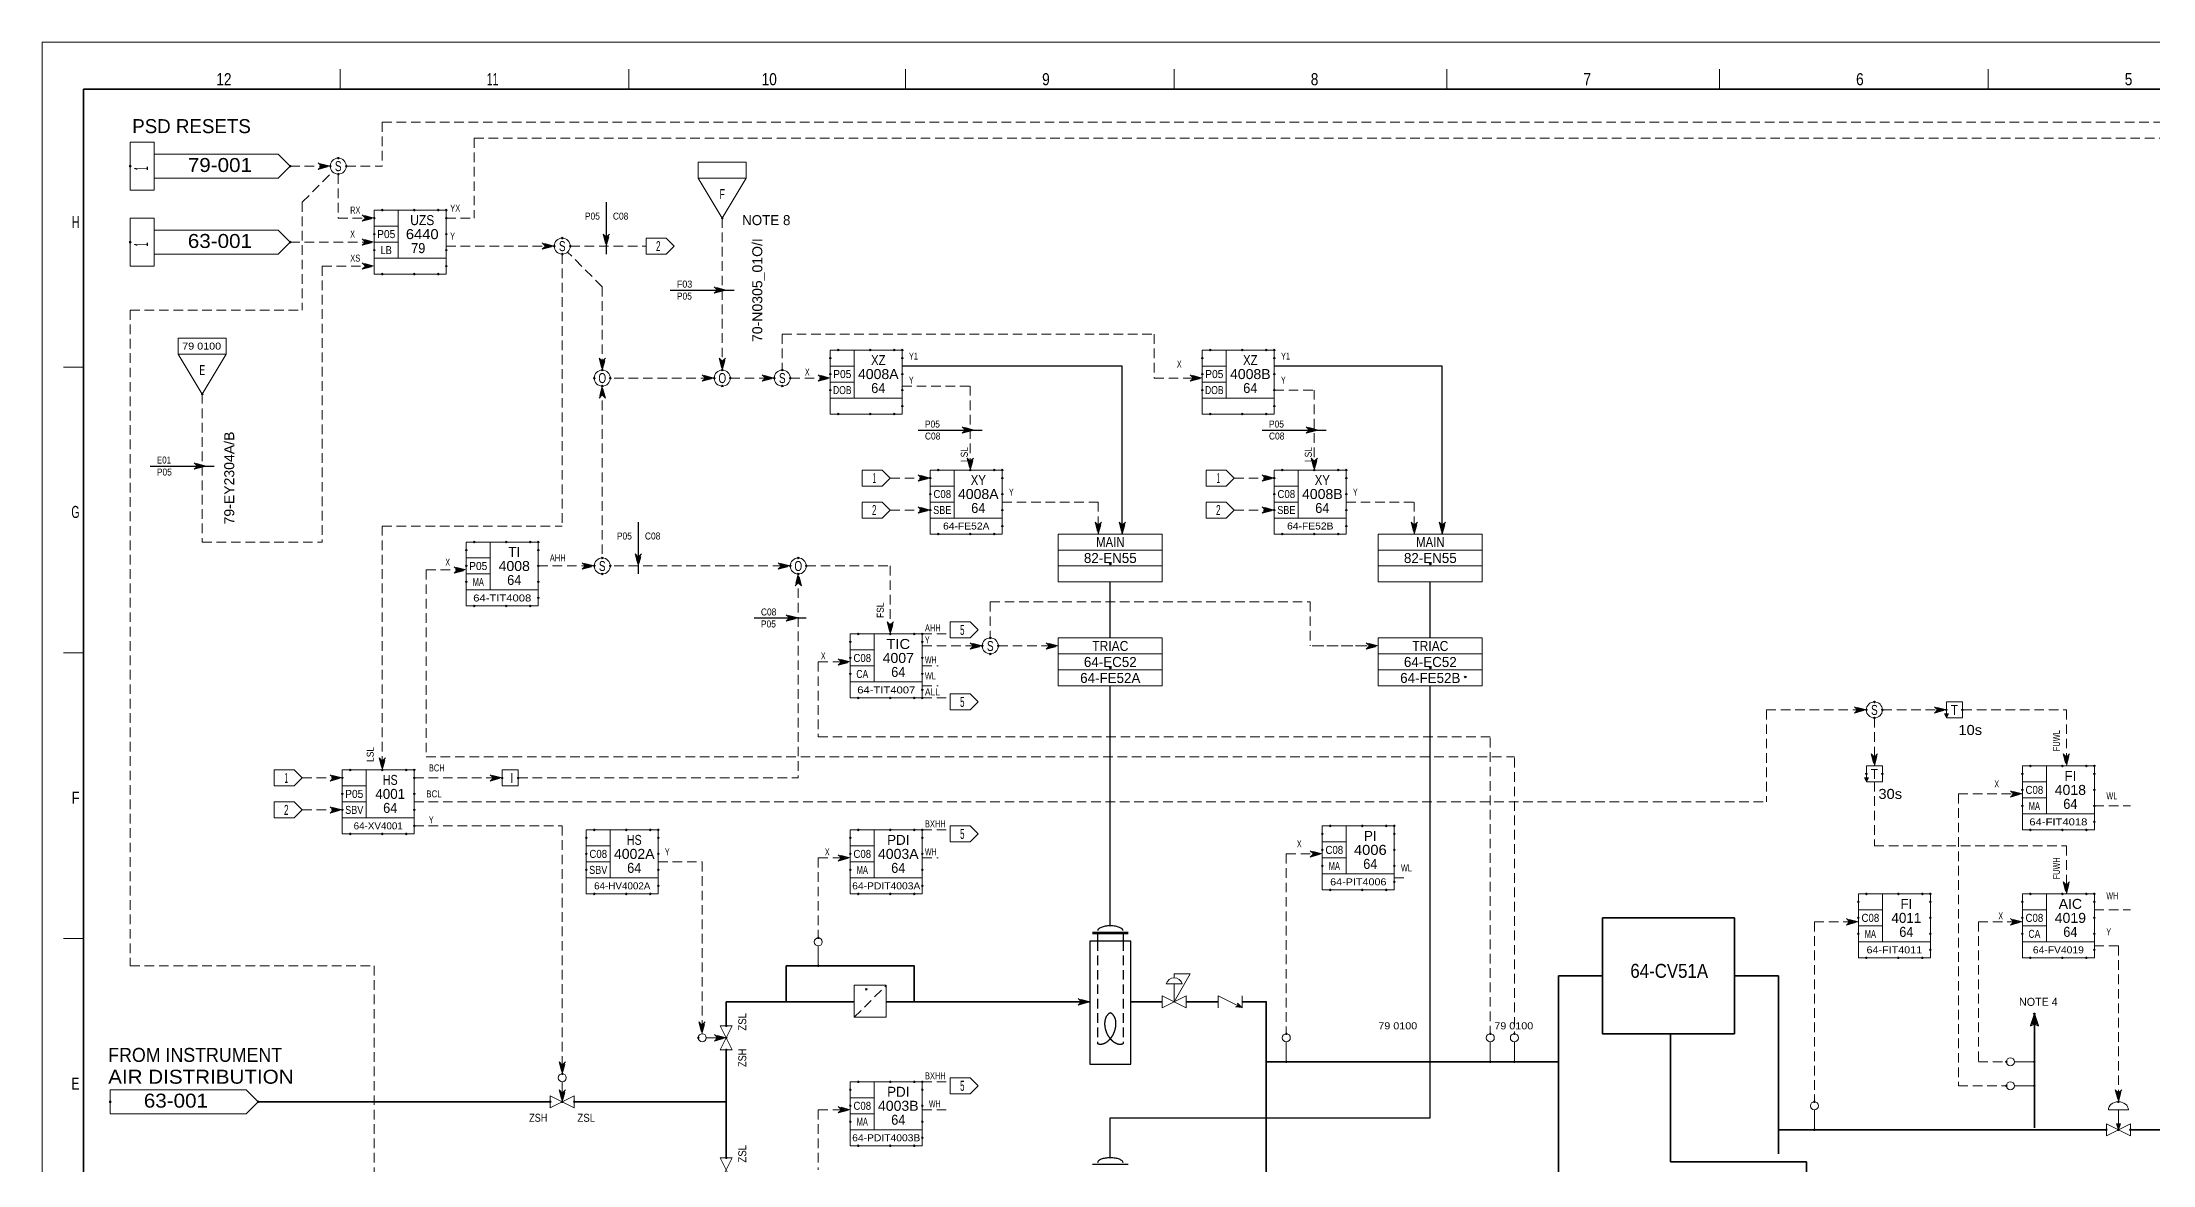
# Model space of a CAD drawing. Header units: millimetres. Extents: x 0 to 845, y 0 to 594.
# Drawn here: x 0 to 528, y 313 to 594 of the extents above; entities that cross this region are included whole.
import ezdxf
from ezdxf.enums import TextEntityAlignment as Align

# ---------------------------------------------------------------- set-up
doc = ezdxf.new("R2010")
doc.units = ezdxf.units.MM
doc.header["$LTSCALE"] = 0.8
doc.header["$PDMODE"] = 32
doc.header["$PDSIZE"] = 0.4
doc.linetypes.add('MEDIUM_DASHED', pattern=[4.5, 3, -1.5])
for name, color, linetype, lineweight in [('1', 7, 'Continuous', 13), ('12', 7, 'Continuous', 13), ('14', 7, 'MEDIUM_DASHED', 25), ('18', 7, 'Continuous', 25), ('30', 7, 'Continuous', 25), ('36', 7, 'Continuous', 25), ('4', 7, 'Continuous', 35), ('40', 7, 'Continuous', 35), ('43', 7, 'Continuous', 13), ('45', 7, 'Continuous', 13), ('46', 7, 'MEDIUM_DASHED', 13), ('47', 7, 'Continuous', 13), ('48', 7, 'Continuous', 13), ('49', 7, 'Continuous', 13), ('50', 7, 'Continuous', 13), ('53', 7, 'Continuous', 13), ('9', 7, 'Continuous', 13)]:
    doc.layers.add(name, color=color, linetype=linetype, lineweight=lineweight)
doc.layers.add('16', color=7, linetype='Continuous')

msp = doc.modelspace()

# ---------------------------------------------------------------- linework, layer by layer
at = {"layer": '1'}
for p, q in [((74.4913, 587.2614), (74.4913, 582.2276)), ((146.6543, 587.2614), (146.6543, 582.2276)), ((215.8173, 587.2614), (215.8173, 582.2276)), ((282.9756, 587.2614), (282.9756, 582.2276)), ((351.1362, 587.2614), (351.1362, 582.2276)), ((419.2969, 587.2614), (419.2969, 582.2276)), ((486.4551, 587.2614), (486.4551, 582.2276)), ((10.3331, 512.7606), (5.3213, 512.7606)), ((10.3331, 441.2795), (5.3213, 441.2795)), ((10.3331, 369.7992), (5.3213, 369.7992)), ((283, 361), (283, 360)), ((287, 361), (283, 361)), ((283, 354), (287, 361)), ((281, 358.5), (285, 358.5)), ((283, 354), (283, 358.5)), ((300, 352.5), (294, 355.5)), ((294, 355.5), (294, 352.5)), ((300, 355.5), (300, 352.5)), ((299, 353.0008), (299.8937, 352.5535))]:
    msp.add_line(p, q, dxfattribs=at)
at = {"layer": '1', "lineweight": 25}
for p, q in [((141, 554), (141, 541)), ((157, 532), (172.9472, 532)), ((219, 497), (234.9472, 497)), ((305, 497), (320.9472, 497)), ((27, 488), (42.9472, 488)), ((149, 474), (149, 461)), ((178, 450), (191, 450)), ((262.5197, 371.4), (271.4803, 371.4)), ((262.5197, 371.0803), (271.4803, 371.0803)), ((263.8, 371.0803), (263.8, 369.1598)), ((270.2, 371.0803), (270.2, 369.1598)), ((262.5197, 313.4), (271.4803, 313.4))]:
    msp.add_line(p, q, dxfattribs=at)
at = {"layer": '1', "lineweight": 35}
msp.add_lwpolyline([(829.263, 112.0142), (829.263, 582.2276), (10.3331, 582.2276), (10.3331, 10.3819)], dxfattribs=at)
at = {"layer": '1', "lineweight": 25}
msp.add_lwpolyline([(261.8803, 338.4402), (272.1197, 338.4402), (272.1197, 369.1598), (261.8803, 369.1598)], close=True, dxfattribs=at)
at = {"layer": '1'}
for points in [[(280, 352.5), (280, 355.5), (286, 352.5), (286, 355.5)], [(298.7756, 353.6701), (299, 353.0008), (298.3291, 352.7756), (299.8937, 352.5535)]]:
    msp.add_lwpolyline(points, close=True, dxfattribs=at)
for points in [[(298.9433, 353.4465), (299.6701, 352.6654), (298.6087, 352.7756)], [(298.6087, 352.7756), (299.2228, 352.889), (298.9433, 353.4465)], [(299.111, 353.2244), (299.4465, 352.7772), (298.8882, 352.7772)]]:
    msp.add_lwpolyline(points, dxfattribs=at)
at = {"layer": '1', "lineweight": 25}
for centre, radius, start, end in [((264.379, 371.7224), 0.579, 134.47215, 180.24052), ((265.5497, 370.5165), 2.2597, 111.07192, 134.23193), ((266.5392, 367.9477), 5.0125, 99.84873, 111.06972), ((267.0005, 365.2937), 7.7063, 90.00404, 99.85285), ((266.9994, 365.2941), 7.7059, 80.14692, 89.99572), ((267.4607, 367.9477), 5.0125, 68.93028, 80.15127), ((268.4501, 370.5163), 2.2599, 45.76685, 68.92686), ((269.6211, 371.7224), 0.5789, 359.76262, 45.53099), ((264.379, 313.7224), 0.579, 134.47215, 180.24052), ((265.5497, 312.5165), 2.2597, 111.07192, 134.23193), ((266.5392, 309.9477), 5.0125, 99.84873, 111.06972), ((267.0005, 307.2937), 7.7063, 90.00404, 99.85285), ((266.9994, 307.2941), 7.7059, 80.14692, 89.99572), ((267.4607, 309.9477), 5.0125, 68.93028, 80.15127), ((268.4501, 312.5163), 2.2599, 45.76685, 68.92686), ((269.6211, 313.7224), 0.5789, 359.76262, 45.53099)]:
    msp.add_arc(centre, radius, start, end, dxfattribs=at)
at = {"layer": '1'}
msp.add_arc((283, 357.9165), 2.0827, 16.2602, 163.73982, dxfattribs=at)
at = {"layer": '12'}
for p, q in [((151, 545), (151, 541)), ((151, 545), (156, 545)), ((205, 487), (205, 483)), ((205, 487), (210, 487)), ((291, 487), (291, 483)), ((291, 487), (296, 487)), ((291, 487), (291, 483)), ((291, 487), (296, 487)), ((205, 479), (205, 475)), ((205, 479), (210, 479)), ((291, 479), (291, 475)), ((291, 479), (296, 479)), ((254, 467), (280, 467)), ((334, 467), (360, 467)), ((254, 463), (280, 463)), ((334, 463), (360, 463)), ((227, 449), (227, 445)), ((227, 449), (232, 449)), ((254, 441), (280, 441)), ((334, 441), (360, 441)), ((254, 437), (280, 437)), ((334, 437), (360, 437)), ((227, 431), (227, 427)), ((227, 431), (232, 431)), ((58, 412), (58, 408)), ((58, 412), (63, 412)), ((58, 404), (58, 400)), ((58, 404), (63, 404)), ((227, 398), (227, 394)), ((227, 398), (232, 398)), ((227, 335), (227, 331)), ((227, 335), (232, 335))]:
    msp.add_line(p, q, dxfattribs=at)
for points in [[(0, 594), (841, 594), (841, 0), (0, 0)], [(254, 459), (280, 459), (280, 471), (254, 471)], [(334, 459), (360, 459), (360, 471), (334, 471)], [(254, 433), (280, 433), (280, 445), (254, 445)], [(334, 433), (360, 433), (360, 445), (334, 445)]]:
    msp.add_lwpolyline(points, close=True, dxfattribs=at)
for points in [[(151, 541), (156, 541), (158, 543), (156, 545)], [(205, 483), (210, 483), (212, 485), (210, 487)], [(291, 483), (296, 483), (298, 485), (296, 487)], [(291, 483), (296, 483), (298, 485), (296, 487)], [(205, 475), (210, 475), (212, 477), (210, 479)], [(291, 475), (296, 475), (298, 477), (296, 479)], [(227, 445), (232, 445), (234, 447), (232, 449)], [(227, 427), (232, 427), (234, 429), (232, 431)], [(58, 408), (63, 408), (65, 410), (63, 412)], [(58, 400), (63, 400), (65, 402), (63, 404)], [(227, 394), (232, 394), (234, 396), (232, 398)], [(227, 331), (232, 331), (234, 333), (232, 335)]]:
    msp.add_lwpolyline(points, dxfattribs=at)
msp.add_point((206, 357.126), dxfattribs=at)
at = {"layer": '14'}
for p, q in [((263.8, 369.1598), (263.8, 343.5598)), ((270.2, 369.1598), (270.2, 343.5598))]:
    msp.add_line(p, q, dxfattribs=at)
for centre, radius, start, end in [((270.2773, 348.5118), 4.6962, 169.58066, 186.85122), ((268.6768, 348.8066), 3.0688, 144.34582, 169.59087), ((267.7261, 349.4804), 1.9035, 112.42278, 144.14386), ((266.2739, 349.4805), 1.9034, 35.85395, 67.57504), ((265.3231, 348.8066), 3.0688, 10.40913, 35.65418), ((263.7226, 348.5118), 4.6962, 353.14878, 10.41934), ((264.5381, 345.3144), 1.9034, 247.18232, 278.9034), ((264.3471, 346.4641), 3.0688, 279.10476, 304.34981), ((271.671, 348.6792), 6.0999, 186.85074, 202.61654), ((271.6706, 348.6798), 6.0997, 202.62343, 218.38923), ((263.4294, 347.8081), 4.6962, 304.34176, 321.61231), ((270.5705, 347.8081), 4.6962, 218.38769, 235.65824), ((262.3294, 348.68), 6.0998, 321.60889, 337.37469), ((269.6528, 346.4641), 3.0688, 235.65019, 260.89524), ((262.329, 348.6789), 6.0998, 337.38559, 353.15139), ((269.4618, 345.3145), 1.9035, 261.09617, 292.81725)]:
    msp.add_arc(centre, radius, start, end, dxfattribs=at)
at = {"layer": '16'}
for p in [(267, 463.4992), (347, 463.4992), (267, 437.4992), (347, 437.4992), (355.7496, 435.2496)]:
    msp.add_point(p, dxfattribs=at)
at = {"layer": '18'}
for p, q in [((350, 513), (308, 513)), ((350, 471), (350, 513)), ((267, 445), (267, 459)), ((347, 445), (347, 459)), ((267, 373), (267, 433)), ((267, 315), (267, 325))]:
    msp.add_line(p, q, dxfattribs=at)
for points in [[(270, 471), (270, 513), (215, 513)], [(267, 315), (267, 325), (347, 325), (347, 433)]]:
    msp.add_lwpolyline(points, dxfattribs=at)
at = {"layer": '30'}
for p, q in [((498, 350), (498, 350.5)), ((498, 349.5), (498, 349))]:
    msp.add_line(p, q, dxfattribs=at)
for points in [[(498, 351), (497, 348), (498, 348.5), (499, 348)], [(497.5, 348.5), (498, 350), (498.5, 348.5), (498, 349)]]:
    msp.add_lwpolyline(points, close=True, dxfattribs=at)
for p in [(498, 351), (498, 348.5)]:
    msp.add_point(p, dxfattribs=at)
at = {"layer": '4'}
msp.add_lwpolyline([(390, 375), (423, 375), (423, 346), (390, 346)], close=True, dxfattribs=at)
at = {"layer": '40'}
for p, q in [((379, 360.5), (390, 360.5)), ((423, 360.5), (434, 360.5)), ((434, 360.5), (434, 316)), ((203, 354), (171, 354)), ((171, 354), (171, 348)), ((261.8803, 354), (211, 354)), ((272.1197, 354), (280, 354)), ((286, 354), (294, 354)), ((498, 351), (498, 322.5)), ((407, 346), (407, 314)), ((171, 342), (171, 315)), ((306, 339), (379, 339)), ((127, 329), (54, 329)), ((171, 329), (133, 329)), ((434, 322), (516, 322)), ((522, 322), (585, 322))]:
    msp.add_line(p, q, dxfattribs=at)
for points in [[(218, 354), (218, 363), (186, 363), (186, 354)], [(379, 360.5), (379, 292.5), (390, 292.5)], [(300, 354), (306, 354), (306, 296)], [(407, 314), (441, 314), (441, 245)]]:
    msp.add_lwpolyline(points, dxfattribs=at)
at = {"layer": '40', "lineweight": 13}
msp.add_lwpolyline([(203, 358.126), (211, 358.126), (211, 350.126), (203, 350.126)], close=True, dxfattribs=at)
at = {"layer": '43'}
msp.add_lwpolyline([(17, 332), (51, 332), (54, 329), (51, 326), (17, 326)], close=True, dxfattribs=at)
for p in [(17, 329), (54, 329)]:
    msp.add_point(p, dxfattribs=at)
at = {"layer": '45'}
msp.add_point((220, 430), dxfattribs=at)
at = {"layer": '46'}
for p, q in [((85, 574), (85, 563)), ((108, 570), (661.0236, 570)), ((108, 570), (108, 550)), ((62, 563), (72, 563)), ((65, 554.0008), (72.5858, 561.5858)), ((74, 561), (74, 550)), ((76, 563), (85, 563)), ((65, 554.0008), (65, 527)), ((74, 550), (82, 550)), ((101, 550), (108, 550)), ((170, 550), (170, 512)), ((62, 544), (82, 544)), ((101, 543), (128, 543)), ((130, 541), (130, 473)), ((140, 532.826), (131.3244, 541.5016)), ((132.0008, 543), (151, 543)), ((70, 538), (70, 469)), ((70, 538), (82, 538)), ((140, 532.826), (140, 512)), ((22, 527), (22, 363)), ((22, 527), (65, 527)), ((185, 521), (185, 512)), ((185, 521), (278, 521)), ((278, 521), (278, 510)), ((140, 508), (140, 465)), ((143, 510), (168, 510)), ((172, 510), (183, 510)), ((187, 510), (197, 510)), ((215, 508), (232, 508)), ((232, 508), (232, 487)), ((278, 510), (289, 510)), ((308, 507), (318, 507)), ((318, 507), (318, 487)), ((40, 506), (40, 469)), ((212, 485), (222, 485)), ((298, 485), (308, 485)), ((298, 485), (308, 485)), ((212, 477), (222, 477)), ((240, 479), (264, 479)), ((298, 477), (308, 477)), ((326, 479), (343, 479)), ((343, 479), (343, 471)), ((85, 473), (85, 412)), ((85, 473), (130, 473)), ((40, 469), (70, 469)), ((124, 463), (137, 463)), ((143, 463), (187, 463)), ((189, 461), (189, 410)), ((191, 463), (212, 463)), ((212, 463), (212, 446)), ((237, 454), (237, 445)), ((237, 454), (317, 454)), ((317, 454), (317, 443)), ((220, 446), (227, 446)), ((194, 439), (201, 439)), ((194, 439), (194, 420.2402)), ((220, 438), (224, 438)), ((317.5, 443), (332.5, 443)), ((318, 443), (333, 443)), ((220, 433), (224, 433)), ((220, 430), (227, 430)), ((431, 427), (431, 404)), ((431, 427), (456, 427)), ((480, 427), (506, 427)), ((506, 427), (506, 413)), ((194, 420.2402), (362, 420.2402)), ((362, 420), (362, 346)), ((368, 415), (368, 346)), ((65, 410), (75, 410)), ((93, 410), (113.9764, 410)), ((119, 410), (189, 410)), ((65, 402), (75, 402)), ((93, 404), (431, 404)), ((479, 406), (495, 406)), ((479, 406), (479, 333)), ((513, 403), (522.0236, 403)), ((93, 398), (130, 398)), ((130, 398), (130, 336)), ((220, 397), (227, 397)), ((311, 391), (311, 346)), ((311, 391), (319, 391)), ((154, 389), (165, 389)), ((165, 389), (165, 347)), ((194, 390), (201, 390)), ((194, 390), (194, 370)), ((220, 390), (224, 390)), ((338, 385), (341, 385)), ((513, 377), (522.0236, 377)), ((443, 374), (454, 374)), ((443, 374), (443, 329)), ((484, 374), (495, 374)), ((484, 374), (484, 339)), ((513, 368), (519, 368)), ((519.0236, 368), (519.0236, 329)), ((22, 363), (83, 363)), ((83, 363), (83, 262)), ((203, 350.126), (211, 358.126)), ((484, 339), (491, 339)), ((220, 334), (227, 334)), ((479, 333), (491, 333)), ((194, 327), (194, 312)), ((194, 327), (201, 327)), ((220, 327), (226, 327))]:
    msp.add_line(p, q, dxfattribs=at)
for points in [[(85, 574), (669.0236, 574), (669.0236, 456)], [(264, 479), (264, 471), (264.8, 474), (264, 473.2), (263.2, 474), (264, 471)], [(96, 462), (106, 462), (103, 462.8), (103.8, 462), (103, 461.2), (106, 462)], [(96, 462), (96, 415.2402), (368, 415.2402)], [(220, 443), (235, 443), (232, 443.8), (232.8, 443), (232, 442.2), (235, 443)], [(239, 443), (254, 443), (251, 443.8), (251.8, 443), (251, 442.2), (254, 443)], [(460, 427), (476, 427), (473, 427.8), (473.8, 427), (473, 426.2), (476, 427)], [(458, 425), (458, 413), (458.8, 416), (458, 415.2), (457.2, 416), (458, 413)], [(458, 409), (458, 393), (506, 393)], [(506, 393), (506, 381), (506.8, 384), (506, 383.2), (505.2, 384), (506, 381)]]:
    msp.add_lwpolyline(points, dxfattribs=at)
for points in [[(72, 563), (69, 563.8), (69.8, 563), (69, 562.2)], [(71.6, 563), (69.4, 563.6), (70, 563), (69.4, 562.4)], [(71.2, 563), (69.8, 563.4), (70.2, 563), (69.8, 562.6)], [(70.8, 563), (70.2, 563.2), (70.4, 563), (70.2, 562.8)], [(83, 550), (80, 550.8), (80.8, 550), (80, 549.2)], [(82.6, 550), (80.4, 550.6), (81, 550), (80.4, 549.4)], [(82.2, 550), (80.8, 550.4), (81.2, 550), (80.8, 549.6)], [(81.8, 550), (81.2, 550.2), (81.4, 550), (81.2, 549.8)], [(83, 544), (80, 544.8), (80.8, 544), (80, 543.2)], [(82.6, 544), (80.4, 544.6), (81, 544), (80.4, 543.4)], [(82.2, 544), (80.8, 544.4), (81.2, 544), (80.8, 543.6)], [(81.8, 544), (81.2, 544.2), (81.4, 544), (81.2, 543.8)], [(128, 543), (125, 543.8), (125.8, 543), (125, 542.2)], [(127.6, 543), (125.4, 543.6), (126, 543), (125.4, 542.4)], [(141, 543), (141.8, 546), (141, 545.2), (140.2, 546)], [(141, 543.4), (141.6, 545.6), (141, 545), (140.4, 545.6)], [(141, 543.8), (141.4, 545.2), (141, 544.8), (140.6, 545.2)], [(141, 544.2), (141.2, 544.8), (141, 544.6), (140.8, 544.8)], [(83, 538), (80, 538.8), (80.8, 538), (80, 537.2)], [(82.6, 538), (80.4, 538.6), (81, 538), (80.4, 537.4)], [(82.2, 538), (80.8, 538.4), (81.2, 538), (80.8, 537.6)], [(81.8, 538), (81.2, 538.2), (81.4, 538), (81.2, 537.8)], [(127.2, 543), (125.8, 543.4), (126.2, 543), (125.8, 542.6)], [(126.8, 543), (126.2, 543.2), (126.4, 543), (126.2, 542.8)], [(171, 532), (168, 532.8), (168.8, 532), (168, 531.2)], [(170.6, 532), (168.4, 532.6), (169, 532), (168.4, 531.4)], [(170.2, 532), (168.8, 532.4), (169.2, 532), (168.8, 531.6)], [(169.8, 532), (169.2, 532.2), (169.4, 532), (169.2, 531.8)], [(140, 512), (140.8, 515), (140, 514.2), (139.2, 515)], [(140, 512.4), (140.6, 514.6), (140, 514), (139.4, 514.6)], [(140, 512.8), (140.4, 514.2), (140, 513.8), (139.6, 514.2)], [(140, 513.2), (140.2, 513.8), (140, 513.6), (139.8, 513.8)], [(170, 512), (170.8, 515), (170, 514.2), (169.2, 515)], [(170, 512.4), (170.6, 514.6), (170, 514), (169.4, 514.6)], [(170, 512.8), (170.4, 514.2), (170, 513.8), (169.6, 514.2)], [(170, 513.2), (170.2, 513.8), (170, 513.6), (169.8, 513.8)], [(140, 508), (139.2, 505), (140, 505.8), (140.8, 505)], [(140, 507.6), (139.4, 505.4), (140, 506), (140.6, 505.4)], [(140, 507.2), (139.6, 505.8), (140, 506.2), (140.4, 505.8)], [(140, 506.8), (139.8, 506.2), (140, 506.4), (140.2, 506.2)], [(168, 510), (165, 510.8), (165.8, 510), (165, 509.2)], [(167.6, 510), (165.4, 510.6), (166, 510), (165.4, 509.4)], [(167.2, 510), (165.8, 510.4), (166.2, 510), (165.8, 509.6)], [(166.8, 510), (166.2, 510.2), (166.4, 510), (166.2, 509.8)], [(183, 510), (180, 510.8), (180.8, 510), (180, 509.2)], [(182.6, 510), (180.4, 510.6), (181, 510), (180.4, 509.4)], [(182.2, 510), (180.8, 510.4), (181.2, 510), (180.8, 509.6)], [(181.8, 510), (181.2, 510.2), (181.4, 510), (181.2, 509.8)], [(197, 510), (194, 510.8), (194.8, 510), (194, 509.2)], [(196.6, 510), (194.4, 510.6), (195, 510), (194.4, 509.4)], [(196.2, 510), (194.8, 510.4), (195.2, 510), (194.8, 509.6)], [(195.8, 510), (195.2, 510.2), (195.4, 510), (195.2, 509.8)], [(290, 510), (287, 510.8), (287.8, 510), (287, 509.2)], [(289.6, 510), (287.4, 510.6), (288, 510), (287.4, 509.4)], [(289.2, 510), (287.8, 510.4), (288.2, 510), (287.8, 509.6)], [(288.8, 510), (288.2, 510.2), (288.4, 510), (288.2, 509.8)], [(233, 497), (230, 497.8), (230.8, 497), (230, 496.2)], [(232.6, 497), (230.4, 497.6), (231, 497), (230.4, 496.4)], [(232.2, 497), (230.8, 497.4), (231.2, 497), (230.8, 496.6)], [(231.8, 497), (231.2, 497.2), (231.4, 497), (231.2, 496.8)], [(319, 497), (316, 497.8), (316.8, 497), (316, 496.2)], [(318.6, 497), (316.4, 497.6), (317, 497), (316.4, 496.4)], [(318.2, 497), (316.8, 497.4), (317.2, 497), (316.8, 496.6)], [(317.8, 497), (317.2, 497.2), (317.4, 497), (317.2, 496.8)], [(41, 488), (38, 488.8), (38.8, 488), (38, 487.2)], [(40.6, 488), (38.4, 488.6), (39, 488), (38.4, 487.4)], [(40.2, 488), (38.8, 488.4), (39.2, 488), (38.8, 487.6)], [(39.8, 488), (39.2, 488.2), (39.4, 488), (39.2, 487.8)], [(222, 485), (219, 485.8), (219.8, 485), (219, 484.2)], [(221.6, 485), (219.4, 485.6), (220, 485), (219.4, 484.4)], [(221.2, 485), (219.8, 485.4), (220.2, 485), (219.8, 484.6)], [(232, 487), (232.8, 490), (232, 489.2), (231.2, 490)], [(232, 487.4), (232.6, 489.6), (232, 489), (231.4, 489.6)], [(232, 487.8), (232.4, 489.2), (232, 488.8), (231.6, 489.2)], [(232, 488.2), (232.2, 488.8), (232, 488.6), (231.8, 488.8)], [(308, 485), (305, 485.8), (305.8, 485), (305, 484.2)], [(308, 485), (305, 485.8), (305.8, 485), (305, 484.2)], [(307.6, 485), (305.4, 485.6), (306, 485), (305.4, 484.4)], [(307.6, 485), (305.4, 485.6), (306, 485), (305.4, 484.4)], [(307.2, 485), (305.8, 485.4), (306.2, 485), (305.8, 484.6)], [(307.2, 485), (305.8, 485.4), (306.2, 485), (305.8, 484.6)], [(318, 487), (318.8, 490), (318, 489.2), (317.2, 490)], [(318, 487.4), (318.6, 489.6), (318, 489), (317.4, 489.6)], [(318, 487.8), (318.4, 489.2), (318, 488.8), (317.6, 489.2)], [(318, 488.2), (318.2, 488.8), (318, 488.6), (317.8, 488.8)], [(220.8, 485), (220.2, 485.2), (220.4, 485), (220.2, 484.8)], [(306.8, 485), (306.2, 485.2), (306.4, 485), (306.2, 484.8)], [(306.8, 485), (306.2, 485.2), (306.4, 485), (306.2, 484.8)], [(222, 477), (219, 477.8), (219.8, 477), (219, 476.2)], [(221.6, 477), (219.4, 477.6), (220, 477), (219.4, 476.4)], [(221.2, 477), (219.8, 477.4), (220.2, 477), (219.8, 476.6)], [(220.8, 477), (220.2, 477.2), (220.4, 477), (220.2, 476.8)], [(308, 477), (305, 477.8), (305.8, 477), (305, 476.2)], [(307.6, 477), (305.4, 477.6), (306, 477), (305.4, 476.4)], [(307.2, 477), (305.8, 477.4), (306.2, 477), (305.8, 476.6)], [(306.8, 477), (306.2, 477.2), (306.4, 477), (306.2, 476.8)], [(264, 471.4), (264.6, 473.6), (264, 473), (263.4, 473.6)], [(264, 471.8), (264.4, 473.2), (264, 472.8), (263.6, 473.2)], [(264, 472.2), (264.2, 472.8), (264, 472.6), (263.8, 472.8)], [(270, 471), (270.8, 474), (270, 473.2), (269.2, 474)], [(270, 471.4), (270.6, 473.6), (270, 473), (269.4, 473.6)], [(270, 471.8), (270.4, 473.2), (270, 472.8), (269.6, 473.2)], [(270, 472.2), (270.2, 472.8), (270, 472.6), (269.8, 472.8)], [(343, 471), (343.8, 474), (343, 473.2), (342.2, 474)], [(343, 471.4), (343.6, 473.6), (343, 473), (342.4, 473.6)], [(343, 471.8), (343.4, 473.2), (343, 472.8), (342.6, 473.2)], [(343, 472.2), (343.2, 472.8), (343, 472.6), (342.8, 472.8)], [(350, 471), (350.8, 474), (350, 473.2), (349.2, 474)], [(350, 471.4), (350.6, 473.6), (350, 473), (349.4, 473.6)], [(350, 471.8), (350.4, 473.2), (350, 472.8), (349.6, 473.2)], [(350, 472.2), (350.2, 472.8), (350, 472.6), (349.8, 472.8)], [(149, 463), (149.8, 466), (149, 465.2), (148.2, 466)], [(149, 463.4), (149.6, 465.6), (149, 465), (148.4, 465.6)], [(149, 463.8), (149.4, 465.2), (149, 464.8), (148.6, 465.2)], [(149, 464.2), (149.2, 464.8), (149, 464.6), (148.8, 464.8)], [(105.6, 462), (103.4, 462.6), (104, 462), (103.4, 461.4)], [(105.2, 462), (103.8, 462.4), (104.2, 462), (103.8, 461.6)], [(104.8, 462), (104.2, 462.2), (104.4, 462), (104.2, 461.8)], [(138, 463), (135, 463.8), (135.8, 463), (135, 462.2)], [(137.6, 463), (135.4, 463.6), (136, 463), (135.4, 462.4)], [(137.2, 463), (135.8, 463.4), (136.2, 463), (135.8, 462.6)], [(136.8, 463), (136.2, 463.2), (136.4, 463), (136.2, 462.8)], [(187, 463), (184, 463.8), (184.8, 463), (184, 462.2)], [(186.6, 463), (184.4, 463.6), (185, 463), (184.4, 462.4)], [(186.2, 463), (184.8, 463.4), (185.2, 463), (184.8, 462.6)], [(185.8, 463), (185.2, 463.2), (185.4, 463), (185.2, 462.8)], [(189, 461), (188.2, 458), (189, 458.8), (189.8, 458)], [(189, 460.6), (188.4, 458.4), (189, 459), (189.6, 458.4)], [(189, 460.2), (188.6, 458.8), (189, 459.2), (189.4, 458.8)], [(189, 459.8), (188.8, 459.2), (189, 459.4), (189.2, 459.2)], [(189, 450), (186, 450.8), (186.8, 450), (186, 449.2)], [(188.6, 450), (186.4, 450.6), (187, 450), (186.4, 449.4)], [(188.2, 450), (186.8, 450.4), (187.2, 450), (186.8, 449.6)], [(187.8, 450), (187.2, 450.2), (187.4, 450), (187.2, 449.8)], [(212, 446), (212.8, 449), (212, 448.2), (211.2, 449)], [(212, 446.4), (212.6, 448.6), (212, 448), (211.4, 448.6)], [(212, 446.8), (212.4, 448.2), (212, 447.8), (211.6, 448.2)], [(212, 447.2), (212.2, 447.8), (212, 447.6), (211.8, 447.8)], [(234.6, 443), (232.4, 443.6), (233, 443), (232.4, 442.4)], [(234.2, 443), (232.8, 443.4), (233.2, 443), (232.8, 442.6)], [(233.8, 443), (233.2, 443.2), (233.4, 443), (233.2, 442.8)], [(253.6, 443), (251.4, 443.6), (252, 443), (251.4, 442.4)], [(253.2, 443), (251.8, 443.4), (252.2, 443), (251.8, 442.6)], [(252.8, 443), (252.2, 443.2), (252.4, 443), (252.2, 442.8)], [(334, 443), (331, 443.8), (331.8, 443), (331, 442.2)], [(333.6, 443), (331.4, 443.6), (332, 443), (331.4, 442.4)], [(333.2, 443), (331.8, 443.4), (332.2, 443), (331.8, 442.6)], [(332.8, 443), (332.2, 443.2), (332.4, 443), (332.2, 442.8)], [(202, 439), (199, 439.8), (199.8, 439), (199, 438.2)], [(201.6, 439), (199.4, 439.6), (200, 439), (199.4, 438.4)], [(201.2, 439), (199.8, 439.4), (200.2, 439), (199.8, 438.6)], [(200.8, 439), (200.2, 439.2), (200.4, 439), (200.2, 438.8)], [(456, 427), (453, 427.8), (453.8, 427), (453, 426.2)], [(455.6, 427), (453.4, 427.6), (454, 427), (453.4, 426.4)], [(455.2, 427), (453.8, 427.4), (454.2, 427), (453.8, 426.6)], [(475.6, 427), (473.4, 427.6), (474, 427), (473.4, 426.4)], [(475.2, 427), (473.8, 427.4), (474.2, 427), (473.8, 426.6)], [(454.8, 427), (454.2, 427.2), (454.4, 427), (454.2, 426.8)], [(474.8, 427), (474.2, 427.2), (474.4, 427), (474.2, 426.8)], [(85, 412), (85.8, 415), (85, 414.2), (84.2, 415)], [(85, 412.4), (85.6, 414.6), (85, 414), (84.4, 414.6)], [(85, 412.8), (85.4, 414.2), (85, 413.8), (84.6, 414.2)], [(85, 413.2), (85.2, 413.8), (85, 413.6), (84.8, 413.8)], [(458, 413.4), (458.6, 415.6), (458, 415), (457.4, 415.6)], [(458, 413.8), (458.4, 415.2), (458, 414.8), (457.6, 415.2)], [(458, 414.2), (458.2, 414.8), (458, 414.6), (457.8, 414.8)], [(506, 413), (506.8, 416), (506, 415.2), (505.2, 416)], [(506, 413.4), (506.6, 415.6), (506, 415), (505.4, 415.6)], [(506, 413.8), (506.4, 415.2), (506, 414.8), (505.6, 415.2)], [(506, 414.2), (506.2, 414.8), (506, 414.6), (505.8, 414.8)], [(75, 410), (72, 410.8), (72.8, 410), (72, 409.2)], [(74.6, 410), (72.4, 410.6), (73, 410), (72.4, 409.4)], [(74.2, 410), (72.8, 410.4), (73.2, 410), (72.8, 409.6)], [(73.8, 410), (73.2, 410.2), (73.4, 410), (73.2, 409.8)], [(114.9764, 410), (111.9764, 410.8), (112.7764, 410), (111.9764, 409.2)], [(114.5764, 410), (112.3764, 410.6), (112.9764, 410), (112.3764, 409.4)], [(114.1764, 410), (112.7764, 410.4), (113.1764, 410), (112.7764, 409.6)], [(113.7764, 410), (113.1764, 410.2), (113.3764, 410), (113.1764, 409.8)], [(495, 406), (492, 406.8), (492.8, 406), (492, 405.2)], [(494.6, 406), (492.4, 406.6), (493, 406), (492.4, 405.4)], [(494.2, 406), (492.8, 406.4), (493.2, 406), (492.8, 405.6)], [(75, 402), (72, 402.8), (72.8, 402), (72, 401.2)], [(74.6, 402), (72.4, 402.6), (73, 402), (72.4, 401.4)], [(74.2, 402), (72.8, 402.4), (73.2, 402), (72.8, 401.6)], [(73.8, 402), (73.2, 402.2), (73.4, 402), (73.2, 401.8)], [(493.8, 406), (493.2, 406.2), (493.4, 406), (493.2, 405.8)], [(202, 390), (199, 390.8), (199.8, 390), (199, 389.2)], [(201.6, 390), (199.4, 390.6), (200, 390), (199.4, 389.4)], [(320, 391), (317, 391.8), (317.8, 391), (317, 390.2)], [(319.6, 391), (317.4, 391.6), (318, 391), (317.4, 390.4)], [(319.2, 391), (317.8, 391.4), (318.2, 391), (317.8, 390.6)], [(318.8, 391), (318.2, 391.2), (318.4, 391), (318.2, 390.8)], [(201.2, 390), (199.8, 390.4), (200.2, 390), (199.8, 389.6)], [(200.8, 390), (200.2, 390.2), (200.4, 390), (200.2, 389.8)], [(506, 381.4), (506.6, 383.6), (506, 383), (505.4, 383.6)], [(506, 381.8), (506.4, 383.2), (506, 382.8), (505.6, 383.2)], [(506, 382.2), (506.2, 382.8), (506, 382.6), (505.8, 382.8)], [(454, 374), (451, 374.8), (451.8, 374), (451, 373.2)], [(453.6, 374), (451.4, 374.6), (452, 374), (451.4, 373.4)], [(495, 374), (492, 374.8), (492.8, 374), (492, 373.2)], [(494.6, 374), (492.4, 374.6), (493, 374), (492.4, 373.4)], [(453.2, 374), (451.8, 374.4), (452.2, 374), (451.8, 373.6)], [(452.8, 374), (452.2, 374.2), (452.4, 374), (452.2, 373.8)], [(494.2, 374), (492.8, 374.4), (493.2, 374), (492.8, 373.6)], [(493.8, 374), (493.2, 374.2), (493.4, 374), (493.2, 373.8)], [(262, 354), (259, 354.8), (259.8, 354), (259, 353.2)], [(261.6, 354), (259.4, 354.6), (260, 354), (259.4, 353.4)], [(261.2, 354), (259.8, 354.4), (260.2, 354), (259.8, 353.6)], [(260.8, 354), (260.2, 354.2), (260.4, 354), (260.2, 353.8)], [(164.9055, 346), (165.7055, 349), (164.9055, 348.2), (164.1055, 349)], [(164.9055, 346.4), (165.5055, 348.6), (164.9055, 348), (164.3055, 348.6)], [(164.9055, 346.8), (165.3055, 348.2), (164.9055, 347.8), (164.5055, 348.2)], [(164.9055, 347.2), (165.1055, 347.8), (164.9055, 347.6), (164.7055, 347.8)], [(171.026, 345), (168.026, 345.8), (168.826, 345), (168.026, 344.2)], [(170.626, 345), (168.426, 345.6), (169.026, 345), (168.426, 344.4)], [(170.226, 345), (168.826, 345.4), (169.226, 345), (168.826, 344.6)], [(169.826, 345), (169.226, 345.2), (169.426, 345), (169.226, 344.8)], [(130, 335.974), (130.8, 338.974), (130, 338.174), (129.2, 338.974)], [(130, 336.374), (130.6, 338.574), (130, 337.974), (129.4, 338.574)], [(130, 336.774), (130.4, 338.174), (130, 337.774), (129.6, 338.174)], [(130, 337.174), (130.2, 337.774), (130, 337.574), (129.8, 337.774)], [(130, 328.974), (130.8, 331.974), (130, 331.174), (129.2, 331.974)], [(130, 329.374), (130.6, 331.574), (130, 330.974), (129.4, 331.574)], [(130, 329.774), (130.4, 331.174), (130, 330.774), (129.6, 331.174)], [(130, 330.174), (130.2, 330.774), (130, 330.574), (129.8, 330.774)], [(202, 327), (199, 327.8), (199.8, 327), (199, 326.2)], [(201.6, 327), (199.4, 327.6), (200, 327), (199.4, 326.4)], [(201.2, 327), (199.8, 327.4), (200.2, 327), (199.8, 326.6)], [(200.8, 327), (200.2, 327.2), (200.4, 327), (200.2, 326.8)], [(519.0236, 329), (519.8236, 332), (519.0236, 331.2), (518.2236, 332)], [(519.0236, 329.4), (519.6236, 331.6), (519.0236, 331), (518.4236, 331.6)], [(519.0236, 329.8), (519.4236, 331.2), (519.0236, 330.8), (518.6236, 331.2)], [(519.0236, 330.2), (519.2236, 330.8), (519.0236, 330.6), (518.8236, 330.8)]]:
    msp.add_lwpolyline(points, close=True, dxfattribs=at)
at = {"layer": '47'}
for p, q in [((194, 363), (194, 368)), ((171, 345), (166, 345)), ((311, 339), (311, 344)), ((362, 339), (362, 344)), ((368, 339), (368, 344)), ((498, 339), (493, 339)), ((130, 329), (130, 334)), ((498, 333), (493, 333)), ((443, 322), (443, 327)), ((516.5, 327), (521.5, 327)), ((519, 322), (519, 327))]:
    msp.add_line(p, q, dxfattribs=at)
for points in [[(171, 345), (169.5, 348), (172.5, 348), (169.5, 342), (172.5, 342)], [(130, 329), (133, 330.5), (133, 327.5), (127, 330.5), (127, 327.5)], [(519, 322), (522, 323.5), (522, 320.5), (516, 323.5), (516, 320.5)], [(171, 312), (169.5, 315), (172.5, 315), (169.5, 309), (172.5, 309)]]:
    msp.add_lwpolyline(points, close=True, dxfattribs=at)
for centre in [(194, 369), (164.9998, 344.9998), (311, 345), (362, 345), (368, 345), (492, 339), (129.9998, 335.0002), (492, 333), (443, 328)]:
    msp.add_circle(centre, 1, dxfattribs=at)
msp.add_ellipse((519, 327), major_axis=(2.5, 0), ratio=0.8, start_param=6.28318531, end_param=9.42477796, dxfattribs=at)
for p in [(194, 370), (194, 363), (164, 345), (171, 348), (171, 345), (311, 346), (362, 346), (368, 346), (171, 342), (311, 339), (362, 339), (368, 339), (491, 339), (498, 339), (130, 336), (491, 333), (498, 333), (127, 329), (130, 329), (133, 329), (443, 329), (519, 329), (443, 322), (516, 322), (519, 322), (522, 322), (171, 315)]:
    msp.add_point(p, dxfattribs=at)
at = {"layer": '48'}
for p, q in [((89, 552), (89, 540)), ((83, 548), (89, 548)), ((83, 544), (89, 544)), ((197, 513), (203, 513)), ((203, 517), (203, 505)), ((290, 513), (296, 513)), ((296, 517), (296, 505)), ((197, 509), (203, 509)), ((290, 509), (296, 509)), ((228, 487), (228, 475)), ((314, 487), (314, 475)), ((222, 483), (228, 483)), ((308, 483), (314, 483)), ((222, 479), (228, 479)), ((308, 479), (314, 479)), ((106, 465), (112, 465)), ((112, 469), (112, 457)), ((106, 461), (112, 461)), ((208, 446), (208, 434)), ((202, 442), (208, 442)), ((202, 438), (208, 438)), ((81, 412), (81, 400)), ((501, 413), (501, 401)), ((75, 408), (81, 408)), ((495, 409), (501, 409)), ((75, 404), (81, 404)), ((495, 405), (501, 405)), ((142, 397), (142, 385)), ((208, 397), (208, 385)), ((326, 398), (326, 386)), ((136, 393), (142, 393)), ((202, 393), (208, 393)), ((320, 394), (326, 394)), ((136, 389), (142, 389)), ((202, 389), (208, 389)), ((320, 390), (326, 390)), ((460, 381), (460, 369)), ((501, 381), (501, 369)), ((454, 377), (460, 377)), ((495, 377), (501, 377)), ((454, 373), (460, 373)), ((495, 373), (501, 373)), ((208, 334), (208, 322)), ((202, 330), (208, 330)), ((202, 326), (208, 326))]:
    msp.add_line(p, q, dxfattribs=at)
for points in [[(83, 552), (101, 552), (101, 540), (83, 540)], [(197, 517), (215, 517), (215, 505), (197, 505)], [(290, 517), (308, 517), (308, 505), (290, 505)], [(222, 487), (240, 487), (240, 475), (222, 475)], [(308, 487), (326, 487), (326, 475), (308, 475)], [(106, 469), (124, 469), (124, 457), (106, 457)], [(202, 446), (220, 446), (220, 434), (202, 434)], [(476, 425), (480, 425), (480, 429), (476, 429)], [(476, 425), (475.5, 426), (476.5, 426)], [(75, 412), (93, 412), (93, 400), (75, 400)], [(114.9764, 408), (118.9764, 408), (118.9764, 412), (114.9764, 412)], [(456, 409), (460, 409), (460, 413), (456, 413)], [(495, 413), (513, 413), (513, 401), (495, 401)], [(456, 409), (455.5, 410), (456.5, 410)], [(136, 397), (154, 397), (154, 385), (136, 385)], [(202, 397), (220, 397), (220, 385), (202, 385)], [(320, 398), (338, 398), (338, 386), (320, 386)], [(454, 381), (472, 381), (472, 369), (454, 369)], [(495, 381), (513, 381), (513, 369), (495, 369)], [(202, 334), (220, 334), (220, 322), (202, 322)]]:
    msp.add_lwpolyline(points, close=True, dxfattribs=at)
for points in [[(83, 540), (83, 536), (101, 536), (101, 540)], [(197, 505), (197, 501), (215, 501), (215, 505)], [(290, 505), (290, 501), (308, 501), (308, 505)], [(222, 475), (222, 471), (240, 471), (240, 475)], [(308, 475), (308, 471), (326, 471), (326, 475)], [(106, 457), (106, 453), (124, 453), (124, 457)], [(202, 434), (202, 430), (220, 430), (220, 434)], [(475.6378, 425.8976), (475.9528, 425.2677), (476.3465, 425.8976), (475.7953, 425.8189), (475.9528, 425.5039), (476.1102, 425.7402), (475.9528, 425.7402)], [(455.6378, 409.8976), (455.9528, 409.2677), (456.3465, 409.8976), (455.7953, 409.8189), (455.9528, 409.5039), (456.1102, 409.7402), (455.9528, 409.7402)], [(495, 401), (495, 397), (513, 397), (513, 401)], [(75, 400), (75, 396), (93, 396), (93, 400)], [(320, 386), (320, 382), (338, 382), (338, 386)], [(136, 385), (136, 381), (154, 381), (154, 385)], [(202, 385), (202, 381), (220, 381), (220, 385)], [(454, 369), (454, 365), (472, 365), (472, 369)], [(495, 369), (495, 365), (513, 365), (513, 369)], [(202, 322), (202, 318), (220, 318), (220, 322)]]:
    msp.add_lwpolyline(points, dxfattribs=at)
for centre in [(74, 563), (130, 543), (140, 510), (170, 510), (185, 510), (140, 463), (189, 463), (237, 443), (458, 427)]:
    msp.add_circle(centre, 2, dxfattribs=at)
for p in [(74, 565), (72, 563), (74, 561), (76, 563), (83, 550), (85, 552), (93, 552), (99, 552), (101, 552), (101, 550), (83, 546), (101, 546), (130, 545), (83, 542), (101, 542), (101, 538), (128, 543), (130, 541), (132, 543), (85, 536), (93, 536), (99, 536), (199, 517), (207, 517), (213, 517), (215, 517), (292, 517), (300, 517), (306, 517), (308, 517), (140, 512), (170, 512), (185, 512), (197, 515), (215, 515), (290, 515), (308, 515), (138, 510), (140, 508), (142, 510), (168, 510), (170, 508), (172, 510), (183, 510), (185, 508), (187, 510), (197, 511), (197, 507), (215, 511), (215, 507), (290, 511), (290, 507), (308, 511), (308, 507), (215, 503), (308, 503), (199, 501), (207, 501), (213, 501), (292, 501), (300, 501), (306, 501), (224, 487), (232, 487), (238, 487), (240, 487), (310, 487), (318, 487), (324, 487), (326, 487), (222, 485), (222, 481), (240, 485), (240, 481), (308, 485), (308, 481), (326, 485), (326, 481), (222, 477), (240, 477), (308, 477), (326, 477), (224, 471), (232, 471), (238, 471), (240, 473), (310, 471), (318, 471), (324, 471), (326, 473), (106, 467), (108, 469), (116, 469), (122, 469), (124, 469), (124, 467), (140, 465), (189, 465), (106, 463), (106, 459), (124, 463), (124, 459), (138, 463), (140, 461), (142, 463), (187, 463), (189, 461), (191, 463), (124, 455), (108, 453), (116, 453), (122, 453), (202, 444), (204, 446), (212, 446), (218, 446), (220, 446), (220, 444), (235, 443), (237, 445), (239, 443), (202, 440), (220, 440), (237, 441), (202, 436), (220, 436), (204, 430), (212, 430), (218, 430), (220, 432), (458, 429), (456, 427), (458, 425), (460, 427), (476, 427), (480, 427), (77, 412), (85, 412), (91, 412), (93, 412), (497, 413), (505, 413), (511, 413), (513, 413), (75, 410), (93, 410), (114.9764, 410), (118.9764, 410), (456, 411), (460, 411), (495, 411), (495, 407), (513, 411), (513, 407), (75, 406), (75, 402), (93, 406), (93, 402), (495, 403), (513, 403), (77, 396), (85, 396), (91, 396), (93, 398), (138, 397), (146, 397), (152, 397), (154, 397), (204, 397), (212, 397), (218, 397), (220, 397), (320, 396), (322, 398), (330, 398), (336, 398), (338, 398), (338, 396), (497, 397), (505, 397), (511, 397), (513, 399), (136, 395), (136, 391), (154, 395), (154, 391), (202, 395), (202, 391), (220, 395), (220, 391), (320, 392), (338, 392), (136, 387), (154, 387), (202, 387), (220, 387), (320, 388), (338, 388), (138, 381), (146, 381), (152, 381), (154, 383), (204, 381), (212, 381), (218, 381), (220, 383), (322, 382), (330, 382), (336, 382), (338, 384), (456, 381), (464, 381), (470, 381), (472, 381), (497, 381), (505, 381), (511, 381), (513, 381), (454, 379), (454, 375), (472, 379), (472, 375), (495, 379), (495, 375), (513, 379), (513, 375), (454, 371), (472, 371), (495, 371), (513, 371), (456, 365), (464, 365), (470, 365), (472, 367), (497, 365), (505, 365), (511, 365), (513, 367), (204, 334), (212, 334), (218, 334), (220, 334), (202, 332), (202, 328), (220, 332), (220, 328), (202, 324), (220, 324), (204, 318), (212, 318), (218, 318), (220, 320)]:
    msp.add_point(p, dxfattribs=at)
at = {"layer": '49'}
for p, q in [((28, 569), (22, 569)), ((28, 557), (28, 569)), ((59, 566), (28, 566)), ((59, 560), (28, 560)), ((28, 550), (22, 550)), ((28, 538), (28, 550)), ((59, 547), (28, 547)), ((59, 541), (28, 541))]:
    msp.add_line(p, q, dxfattribs=at)
for points in [[(22, 569), (22, 557), (28, 557)], [(59, 566), (62, 563), (59, 560)], [(22, 550), (22, 538), (28, 538)], [(59, 547), (62, 544), (59, 541)]]:
    msp.add_lwpolyline(points, dxfattribs=at)
for p in [(22, 563), (62, 563), (22, 544), (62, 544)]:
    msp.add_point(p, dxfattribs=at)
at = {"layer": '50'}
msp.add_lwpolyline([(519, 322), (518.5008, 323.4992), (519.5008, 323.4992)], close=True, dxfattribs=at)
msp.add_lwpolyline([(519.0394, 322.2362), (518.6457, 323.4173), (519.3543, 323.4173), (519.0394, 322.4724), (518.8031, 323.3386), (519.1969, 323.3386), (519.0394, 322.7087), (518.8819, 323.2598), (519.0394, 323.2598), (519.0394, 322.9449)], dxfattribs=at)
at = {"layer": '53'}
for points in [[(164, 564), (176, 564), (176, 560), (164, 560)], [(34, 520), (46, 520), (46, 516), (34, 516)]]:
    msp.add_lwpolyline(points, close=True, dxfattribs=at)
for points in [[(176, 560), (170, 550), (164, 560)], [(46, 516), (40, 506), (34, 516)]]:
    msp.add_lwpolyline(points, dxfattribs=at)
for p in [(170, 550), (40, 506)]:
    msp.add_point(p, dxfattribs=at)
at = {"layer": '9'}
msp.add_lwpolyline([(0, 0), (841, 0), (841, 594), (0, 594)], close=True, dxfattribs=at)

# ---------------------------------------------------------------- texts
at = {"layer": '1'}
for s, width, p in [('12', 0.85, (45.4146, 583.2346)), ('11', 0.65, (112.5772, 583.2346)), ('10', 0.85, (181.7358, 583.2346)), ('9', 0.85, (250.9051, 583.2346)), ('8', 0.85, (318.0634, 583.2346)), ('7', 0.85, (386.224, 583.2346)), ('6', 0.85, (454.3846, 583.2346)), ('5', 0.85, (521.5429, 583.2346))]:
    msp.add_text(s, height=3.02, dxfattribs=dict(at, width=width)).set_placement(p, align=Align.CENTER)
for s, width, p in [('H', 0.65, (9.3283, 547.4945)), ('G', 0.65, (9.3283, 475.0071)), ('F', 0.8, (9.3283, 403.526)), ('E', 0.75, (9.3283, 332.0449))]:
    msp.add_text(s, height=3.02, dxfattribs=dict(at, width=width)).set_placement(p, align=Align.RIGHT)
at = {"layer": '12'}
for s, width, p in [('2', 0.6, (154, 541.7496)), ('1', 0.35, (208, 483.7496)), ('1', 0.35, (294, 483.7496)), ('2', 0.6, (208, 475.7496)), ('2', 0.6, (294, 475.7496)), ('MAIN', 0.85, (267, 467.7496)), ('MAIN', 0.85, (347, 467.7496)), ('5', 0.6, (230, 445.7496)), ('TRIAC', 0.9, (267, 441.7496)), ('TRIAC', 0.9, (347, 441.7496)), ('5', 0.6, (230, 427.7496)), ('1', 0.35, (61, 408.7496)), ('2', 0.6, (61, 400.7496)), ('5', 0.6, (230, 394.7496)), ('5', 0.6, (230, 331.7496))]:
    msp.add_text(s, height=2.5, dxfattribs=dict(at, width=width)).set_placement(p, align=Align.CENTER)
at = {"layer": '12', "width": 1.05}
for s, p in [('70-N0305_01O/I', (180, 532.0008)), ('79-EY2304A/B', (48, 485.0008))]:
    msp.add_text(s, height=2.5, rotation=90, dxfattribs=at).set_placement(p, align=Align.CENTER)
at = {"layer": '12'}
for s, p in [('82-EN55', (267, 463.7496)), ('82-EN55', (347, 463.7496)), ('64-EC52', (267, 437.7496)), ('64-EC52', (347, 437.7496)), ('64-FE52A', (266.9921, 433.7496)), ('64-FE52B', (346.9921, 433.7496))]:
    msp.add_text(s, height=2.5, dxfattribs=at).set_placement(p, align=Align.CENTER)
at = {"layer": '36', "width": 0.9}
msp.add_text('64-CV51A', height=3.5, dxfattribs=at).set_placement((397, 360))
at = {"layer": '43'}
msp.add_text('PSD RESETS', height=3.5, dxfattribs=at).set_placement((22.5, 571.2504))
for s, width, p in [('79-001', 1.1, (36.4055, 561.5339)), ('63-001', 1.1, (36.4055, 542.5339)), ('FROM INSTRUMENT', 0.95, (16.5, 338.9795)), ('AIR DISTRIBUTION', 1.1, (16.5, 333.5197)), ('63-001', 1.1, (25.4055, 327.5339))]:
    msp.add_text(s, height=3.5, dxfattribs=dict(at, width=width)).set_placement(p)
at = {"layer": '43', "width": 0.4}
for p in [(26.4661, 561.9173), (26.4661, 542.9173)]:
    msp.add_text('1', height=3.5, rotation=90, dxfattribs=at).set_placement(p)
at = {"layer": '45'}
for s, width, p in [('RX', 0.75, (77, 551.1252)), ('YX', 0.8, (102, 551.6252)), ('P05', 0.9, (135.6614, 549.626)), ('C08', 0.9, (142.6614, 549.626)), ('X', 0.6, (77, 545.1252)), ('Y', 0.6, (102, 544.6252)), ('XS', 0.8, (77, 539.1252)), ('F03', 0.95, (158.6614, 532.626)), ('P05', 0.9, (158.6614, 529.626)), ('79 0100', 1.15, (35, 517.1252)), ('X', 0.6, (190.6614, 510.626)), ('Y1', 0.7, (216.6614, 514.626)), ('X', 0.6, (283.6614, 512.626)), ('Y1', 0.7, (309.6614, 514.626)), ('Y', 0.6, (216.6614, 508.626)), ('Y', 0.6, (309.6614, 508.626)), ('C08', 0.9, (220.6614, 494.626)), ('P05', 0.9, (220.6614, 497.626)), ('C08', 0.9, (306.6614, 494.626)), ('P05', 0.9, (306.6614, 497.626)), ('E01', 0.85, (28.6614, 488.626)), ('P05', 0.9, (28.6614, 485.626)), ('Y', 0.6, (241.6614, 480.626)), ('Y', 0.6, (327.6614, 480.626)), ('P05', 0.9, (143.6614, 469.626)), ('C08', 0.9, (150.6614, 469.626)), ('X', 0.6, (100.7701, 463.0661)), ('AHH', 0.8, (126.8929, 464.1449)), ('C08', 0.9, (179.6614, 450.626)), ('P05', 0.9, (179.6614, 447.626)), ('AHH', 0.8, (220.6614, 446.626)), ('Y', 0.6, (220.6614, 443.626)), ('X', 0.6, (194.6614, 439.626)), ('WH', 0.6, (220.6614, 438.626)), ('WL', 0.65, (220.6614, 434.626)), ('ALL', 0.9, (220.6614, 430.626)), ('BCH', 0.8, (96.6614, 411.626)), ('BCL', 0.85, (96, 405.1252)), ('X', 0.6, (488, 407.6252)), ('WL', 0.65, (516, 404.6252)), ('Y', 0.6, (96.6614, 398.626)), ('BXHH', 0.8, (220.6614, 397.626)), ('Y', 0.6, (155.6614, 390.626)), ('X', 0.6, (195.6614, 390.626)), ('WH', 0.6, (220.6614, 390.626)), ('X', 0.6, (313.6614, 392.626)), ('WL', 0.65, (339.6614, 386.626)), ('WH', 0.6, (516, 379.6252)), ('X', 0.6, (489, 374.6252)), ('Y', 0.6, (516, 370.6252)), ('79 0100', 1.15, (334, 347.1252)), ('79 0100', 1.15, (363, 347.1252)), ('BXHH', 0.8, (220.6614, 334.626)), ('WH', 0.6, (221.6614, 327.626))]:
    msp.add_text(s, height=1.75, dxfattribs=dict(at, width=width)).set_placement(p)
for s, width, p in [('LSL', 0.9, (231.3748, 489)), ('LSL', 0.9, (317.3748, 489)), ('FSL', 0.9, (210.3748, 450)), ('LSL', 0.9, (82.8748, 414)), ('FUWL', 0.8, (504.374, 416.6614)), ('FUWH', 0.75, (504.374, 384.6614))]:
    msp.add_text(s, height=1.75, rotation=90, dxfattribs=dict(at, width=width)).set_placement(p)
at = {"layer": '50'}
for s, height, width, p in [('S', 2.5, 0.75, (74.0004, 561.7496)), ('UZS', 2.5, 0.9, (95, 548.2496)), ('P05', 2, 0.95, (86, 545)), ('6440', 2.5, 1.1, (95.0004, 544.7496)), ('79', 2.5, 0.95, (93.9996, 541.2496)), ('S', 2.5, 0.75, (130.0004, 541.7496)), ('LB', 2, 0.85, (86, 541)), ('P05', 2, 0.95, (200, 510)), ('4008A', 2.5, 1.05, (209, 509.7496)), ('XZ', 2.5, 0.85, (209, 513.2496)), ('P05', 2, 0.95, (293, 510)), ('4008B', 2.5, 1.05, (302, 509.7496)), ('XZ', 2.5, 0.85, (302, 513.2496)), ('O', 2.5, 0.75, (140.0004, 508.7496)), ('O', 2.5, 0.75, (170.0004, 508.7496)), ('S', 2.5, 0.75, (185.0004, 508.7496)), ('DOB', 2, 0.8, (200.0004, 506)), ('64', 2.5, 0.95, (208.9996, 506.2496)), ('DOB', 2, 0.8, (293.0004, 506)), ('64', 2.5, 0.95, (301.9996, 506.2496)), ('XY', 2.5, 0.85, (233.9996, 483.2496)), ('XY', 2.5, 0.85, (319.9996, 483.2496)), ('C08', 2, 0.9, (225, 480)), ('4008A', 2.5, 1.05, (234, 479.7496)), ('C08', 2, 0.9, (311, 480)), ('4008B', 2.5, 1.05, (320, 479.7496)), ('SBE', 2, 0.85, (224.9996, 476)), ('64', 2.5, 0.95, (233.9996, 476.2496)), ('SBE', 2, 0.85, (310.9996, 476)), ('64', 2.5, 0.95, (319.9996, 476.2496)), ('64-FE52A', 1.75, 1.1, (230.9945, 472.1252)), ('64-FE52B', 1.75, 1.1, (316.9945, 472.1252)), ('P05', 2, 0.95, (109, 462)), ('MA', 2, 0.7, (109, 458)), ('4008', 2.5, 1.05, (118, 461.7496)), ('64', 2.5, 0.95, (117.9996, 458.2496)), ('S', 2.5, 0.75, (140.0004, 461.7496)), ('O', 2.5, 0.75, (189.0004, 461.7496)), ('64-TIT4008', 1.75, 1.2, (114.9945, 454.1252)), ('TIC', 2.5, 1.1, (214.0004, 442.2496)), ('S', 2.5, 0.75, (237.0004, 441.7496)), ('C08', 2, 0.9, (205, 439)), ('4007', 2.5, 1.05, (214, 438.7496)), ('CA', 2, 0.8, (205, 435)), ('64-TIT4007', 1.75, 1.2, (210.9945, 431.1252)), ('64', 2.5, 0.95, (213.9996, 435.2496)), ('S', 2.5, 0.75, (458.0004, 425.7496)), ('T', 2.5, 0.85, (478.0004, 425.7496)), ('10s', 2.5, 1.1, (481.9673, 420.7496)), ('T', 2.5, 0.85, (458.0004, 409.7496)), ('P05', 2, 0.95, (78, 405)), ('HS', 2.5, 0.8, (86.9996, 408.2496)), ('I', 2.5, 0.9, (117.3898, 408.7496)), ('30s', 2.5, 1.1, (461.9673, 404.7496)), ('C08', 2, 0.9, (498, 406)), ('4018', 2.5, 1.05, (507, 405.7496)), ('SBV', 2, 0.85, (77.9996, 401)), ('64', 2.5, 0.95, (86.9996, 401.2496)), ('MA', 2, 0.7, (498, 402)), ('64', 2.5, 0.95, (506.9996, 402.2496)), ('64-XV4001', 1.75, 1.05, (83.9945, 397.1252)), ('HS', 2.5, 0.8, (147.9996, 393.2496)), ('64-FIT4018', 1.75, 1.2, (503.9945, 398.1252)), ('C08', 2, 0.9, (139, 390)), ('4002A', 2.5, 1.05, (148, 389.7496)), ('C08', 2, 0.9, (205, 390)), ('4003A', 2.5, 1.05, (214, 389.7496)), ('C08', 2, 0.9, (323, 391)), ('4006', 2.5, 1.1, (331.9996, 390.7496)), ('SBV', 2, 0.85, (138.9996, 386)), ('64', 2.5, 0.95, (147.9996, 386.2496)), ('MA', 2, 0.7, (205, 386)), ('64', 2.5, 0.95, (213.9996, 386.2496)), ('MA', 2, 0.7, (323, 387)), ('64', 2.5, 0.95, (331.9996, 387.2496)), ('64-HV4002A', 1.75, 1.05, (144.9945, 382.1252)), ('64-PDIT4003A', 1.75, 1.1, (210.9945, 382.1252)), ('64-PIT4006', 1.75, 1.15, (328.9945, 383.1252)), ('C08', 2, 0.9, (457, 374)), ('C08', 2, 0.9, (498, 374)), ('4019', 2.5, 1.05, (507, 373.7496)), ('AIC', 2.5, 1.05, (507.0004, 377.2496)), ('MA', 2, 0.7, (457, 370)), ('64', 2.5, 0.95, (465.9996, 370.2496)), ('CA', 2, 0.8, (498, 370)), ('64', 2.5, 0.95, (506.9996, 370.2496)), ('64-FIT4011', 1.75, 1.15, (462.9945, 366.1252)), ('64-FV4019', 1.75, 1.1, (503.9945, 366.1252)), ('C08', 2, 0.9, (205, 327)), ('4003B', 2.5, 1.05, (214, 326.7496)), ('ZSH', 2, 0.85, (124, 324)), ('ZSL', 2, 0.9, (136, 324)), ('MA', 2, 0.7, (205, 323)), ('64', 2.5, 0.95, (213.9996, 323.2496)), ('64-PDIT4003B', 1.75, 1.1, (210.9945, 319.1252))]:
    msp.add_text(s, height=height, dxfattribs=dict(at, width=width)).set_placement(p, align=Align.CENTER)
for s, height, p in [('NOTE 8', 2.5, (181.0004, 548.2496)), ('TI', 2.5, (117.9996, 465.2496)), ('FI', 2.5, (506.9996, 409.2496)), ('4001', 2.5, (87, 404.7496)), ('PDI', 2.5, (214, 393.2496)), ('PI', 2.5, (331.9996, 394.2496)), ('4011', 2.5, (466, 373.7496)), ('FI', 2.5, (465.9996, 377.2496)), ('NOTE 4', 2, (499.0004, 353)), ('PDI', 2.5, (214, 330.2496))]:
    msp.add_text(s, height=height, dxfattribs=at).set_placement(p, align=Align.CENTER)
for s, width, p in [('ZSL', 0.9, (176, 349)), ('ZSH', 0.85, (176, 340)), ('ZSL', 0.9, (176, 316))]:
    msp.add_text(s, height=2, rotation=90, dxfattribs=dict(at, width=width)).set_placement(p, align=Align.CENTER)
at = {"layer": '53', "width": 0.65}
for s, p in [('F', (170.0004, 554.7496)), ('E', (40.0004, 510.7496))]:
    msp.add_text(s, height=2.5, dxfattribs=at).set_placement(p, align=Align.CENTER)

doc.saveas('drawing.dxf')
